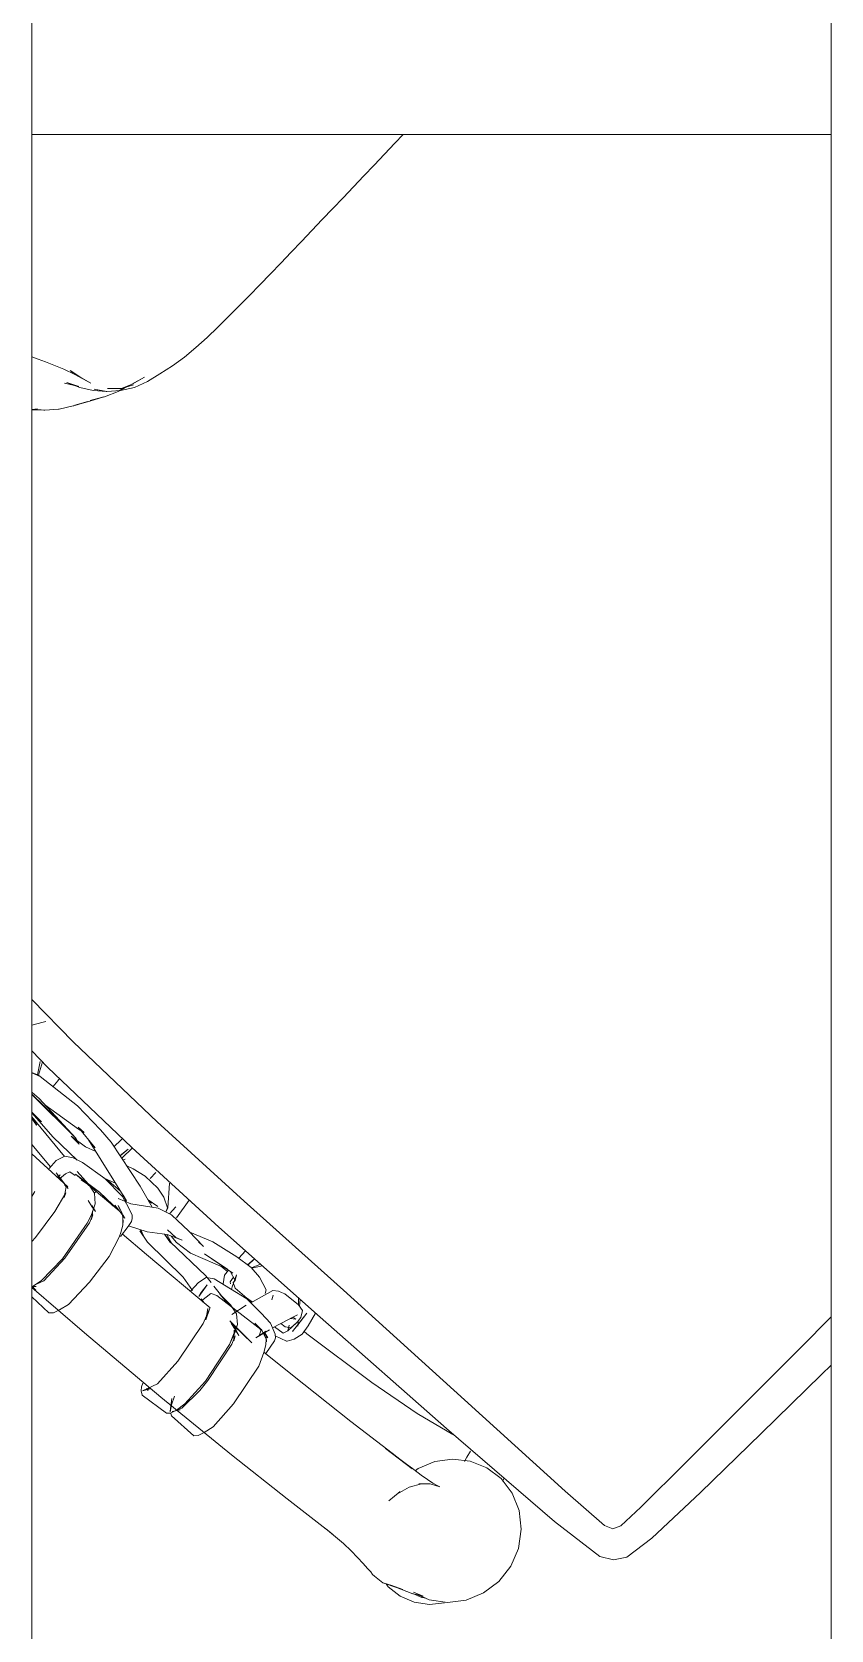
# Model space of a CAD drawing. Header units: millimetres. Extents: x -67152 to -48359, y -6192 to 21191.
# Drawn here: x -64432 to -64161, y 1836 to 2379 of the extents above; entities that cross this region are included whole.
import ezdxf

# ---------------------------------------------------------------- set-up
doc = ezdxf.new("R2010")
doc.units = ezdxf.units.MM
doc.layers.add('G-IMPT', color=8, linetype='Continuous', lineweight=9)
doc.layers.add('I-FURN', color=30, linetype='Continuous', lineweight=9)

# ---------------------------------------------------------------- blocks, each defined once
blk = doc.blocks.new('PM_001 - PM_001-3564975-Nivel 1 Oficinas')
at = {"layer": 'I-FURN'}
for p, q in [((935.71, -1900), (935.71, 400)), ((1207.14, 400), (1207.14, -1900)), ((1207.14, -1400), (935.71, -1400))]:
    blk.add_line(p, q, dxfattribs=at)
blk = doc.blocks.new('S_009 - SILLON_ICV__DWG-V26-Nivel 1 Oficinas')
at = {"layer": 'G-IMPT'}
for p, q in [((127.63, 70.75), (126.68, 68.68)), ((125.48, 66.35), (123.84, 62.46)), ((126.68, 68.68), (125.48, 66.35)), ((121.52, 56.2), (122.85, 60.17)), ((122.85, 60.17), (123.84, 62.46)), ((119.8, 50.3), (121.52, 56.2)), ((120.84, 54.14), (121.72, 58.31)), ((121.53, 57), (121.72, 58.31)), ((123.43, 51.92), (125.38, 56.24)), ((126.08, 56.6), (123.54, 52.4)), ((123.54, 52.4), (125.38, 56.24)), ((126.08, 56.6), (123.6, 52.62)), ((137.27, 54.87), (133.78, 51.83)), ((137.55, 55.18), (137.27, 54.87)), ((137.55, 55.18), (140.13, 58.25)), ((138.09, 55.84), (140.13, 58.25)), ((138.09, 55.84), (140.37, 58.01)), ((138.76, 57.01), (140.26, 58.12)), ((138.76, 57.01), (140.35, 58.03)), ((119.8, 50.3), (120.84, 54.14)), ((123.43, 51.92), (120.98, 48.01)), ((128.92, 48.94), (124.65, 46.36)), ((124.87, 46.63), (129.27, 48.94)), ((124.87, 46.63), (128.92, 48.94)), ((129.54, 49.12), (129.27, 48.94)), ((129.54, 49.12), (133.56, 51.68)), ((133.56, 51.68), (133.78, 51.83)), ((117.04, 45.09), (113.68, 41.69)), ((114.42, 41.36), (118, 44.49)), ((115.2, 41.77), (119.78, 43.73)), ((118, 44.49), (120.43, 48.09)), ((118, 44.49), (120.98, 48.01)), ((118.1, 44.64), (118, 44.49)), ((118.1, 44.64), (120.43, 48.09)), ((124.06, 46.29), (119.78, 43.73)), ((124.06, 46.29), (120, 43.89)), ((124.4, 46.24), (120, 43.89)), ((124.4, 46.24), (124.65, 46.36)), ((110.25, 40.23), (105.43, 38.83)), ((105.43, 38.83), (110.07, 40.18)), ((110.32, 38.84), (105.78, 37.16)), ((114.02, 41.86), (109.95, 39.65)), ((109.95, 39.65), (113.68, 41.69)), ((114.02, 41.86), (110.07, 40.18)), ((114.42, 41.36), (110.32, 38.84)), ((110.39, 40.29), (114.96, 41.78)), ((110.39, 40.29), (115.2, 41.77)), ((-10.91, 34.98), (-15, 35.1)), ((-0.69, 34.69), (-10.91, 34.98)), ((-0.69, 34.69), (4.42, 34.56)), ((4.42, 34.56), (9.53, 34.42)), ((9.53, 34.42), (14.65, 34.29)), ((19.76, 34.17), (14.65, 34.29)), ((19.76, 34.17), (24.87, 34.04)), ((29.98, 33.91), (24.87, 34.04)), ((35.09, 33.77), (29.98, 33.91)), ((35.09, 33.77), (40.19, 33.63)), ((45.3, 33.52), (40.19, 33.63)), ((50.41, 33.42), (45.3, 33.52)), ((50.41, 33.42), (55.52, 33.34)), ((55.52, 33.34), (60.63, 33.28)), ((60.63, 33.28), (65.74, 33.24)), ((65.74, 33.24), (70.85, 33.24)), ((75.96, 33.31), (70.7, 33.27)), ((75.8, 33.29), (70.7, 33.27)), ((75.96, 33.31), (70.85, 33.24)), ((75.8, 33.29), (80.91, 33.39)), ((86, 33.6), (80.91, 33.39)), ((86, 33.6), (91.06, 34.05)), ((91.06, 34.05), (96.06, 34.88)), ((100.98, 35.97), (96.06, 34.88)), ((105.78, 37.16), (100.98, 35.97)), ((282, -83.62), (282.33, -103.88)), ((284.8, -91.84), (284.04, -92.28)), ((284.8, -91.84), (288.22, -89.84)), ((294.53, -103.61), (294.37, -95.99)), ((298.68, -103.42), (294.48, -101.2)), ((294.48, -101.2), (298.69, -103.4)), ((298.83, -103.08), (294.95, -100.54)), ((299.58, -101.2), (298.6, -104.13)), ((299.66, -101.28), (298.6, -104.13)), ((299.58, -101.2), (298.7, -103.39)), ((281.33, -143.15), (282.33, -103.88)), ((294.53, -103.61), (293.67, -143.19)), ((296.69, -120.11), (298.6, -104.13)), ((298.7, -103.39), (298.6, -104.13)), ((304.11, -109.22), (304.41, -106.04)), ((304.81, -106.43), (304.66, -117.39)), ((304.86, -127.53), (304.83, -106.45)), ((295.3, -109.42), (294.41, -109.23)), ((297.95, -109.64), (295.3, -109.42)), ((301.98, -125.94), (304.22, -112.05)), ((304.11, -109.22), (304.86, -127.53)), ((309.14, -115.35), (309.18, -110.81)), ((309.14, -115.35), (309.23, -110.85)), ((310.01, -121.8), (309.3, -110.92)), ((310.23, -111.85), (311.94, -129.14)), ((311.1, -114.99), (310.43, -112.06)), ((310.64, -112.26), (311.15, -114.98)), ((304.86, -127.53), (304.66, -117.39)), ((316.9, -118.52), (317.42, -124.8)), ((296.69, -120.11), (296.91, -131.43)), ((309.75, -133.11), (310.01, -121.8)), ((317.42, -124.8), (317.77, -128.1)), ((319.13, -120.75), (318.39, -137.31)), ((301.67, -125.43), (301.48, -128.19)), ((301.98, -125.94), (301.48, -128.19)), ((301.67, -125.43), (302.51, -134.5)), ((305.42, -125.9), (304.55, -131.93)), ((304.86, -127.53), (305.47, -129.79)), ((305.42, -125.9), (305.47, -129.79)), ((310.26, -131.59), (311.79, -129.19)), ((314.93, -128.11), (311.79, -129.19)), ((318.52, -128.46), (314.93, -128.11)), ((296.91, -131.43), (297.29, -136.9)), ((307.74, -154.75), (302.14, -130.98)), ((302.51, -134.5), (302.14, -130.98)), ((303.22, -135.54), (304.55, -131.93)), ((307.59, -144.19), (309.13, -134.94)), ((310.26, -131.59), (309.13, -134.94)), ((313.97, -136.35), (314.39, -134.13)), ((315.87, -133.53), (314.39, -134.13)), ((318.5, -133.34), (315.87, -133.53)), ((318.6, -132.67), (317.39, -132.58)), ((317.39, -132.58), (317.69, -132.63)), ((318.78, -137.73), (317.85, -131.14)), ((318.19, -132.13), (318.27, -132.91)), ((318.47, -134.85), (318.27, -133.65)), ((318.28, -132.95), (318.45, -134.61)), ((318.55, -135.56), (318.78, -137.73)), ((327.51, -130.49), (329.41, -131.03)), ((294.48, -138.76), (293.84, -138.83)), ((294.48, -138.76), (297.65, -138.69)), ((300.87, -154.47), (297.29, -136.9)), ((311.87, -155.45), (313.55, -136.04)), ((312.12, -146.19), (313.55, -136.04)), ((312.12, -146.19), (313.51, -138.81)), ((312.52, -135.79), (312.8, -141.56)), ((318.81, -136.9), (318.65, -135.94)), ((318.81, -136.9), (321.94, -138.98)), ((327.54, -140.1), (320.39, -138.28)), ((321.94, -138.98), (320.39, -138.28)), ((338.39, -141.74), (327.54, -140.1)), ((279.47, -183.06), (281.33, -143.15)), ((293.67, -143.19), (291.9, -183.26)), ((298.4, -143.38), (293.66, -143.41)), ((294.85, -142.72), (298.39, -142.33)), ((294.85, -142.72), (298.42, -142.45)), ((298.75, -144.09), (297.97, -144.4)), ((299.23, -146.42), (298.43, -148.62)), ((306.11, -147.82), (307.65, -143.84)), ((306.84, -150.92), (307.29, -144.77)), ((307.63, -152.79), (307.59, -144.19)), ((312.12, -146.19), (311.87, -155.45)), ((312.12, -146.19), (312.19, -152.65)), ((312.57, -145.72), (312.93, -145.26)), ((313.58, -145.23), (312.8, -141.56)), ((313.64, -145.08), (312.93, -145.26)), ((315.92, -147.92), (313.58, -145.23)), ((316.87, -145.43), (317.39, -147.72)), ((338.39, -141.74), (340.15, -141.77)), ((297.28, -153.29), (298.43, -148.62)), ((315.92, -147.92), (318.23, -149.07)), ((317.13, -147.54), (317.71, -149.84)), ((317.71, -149.84), (317.39, -147.72)), ((319.71, -149.79), (318.23, -149.07)), ((318.42, -149.06), (318.94, -149.68)), ((318.94, -149.68), (320.71, -150.8)), ((321.95, -151.13), (319.18, -150.02)), ((320.71, -150.8), (319.18, -150.02)), ((322.55, -150.67), (319.71, -149.79)), ((321.95, -151.13), (336.35, -153.69)), ((337.01, -153.24), (322.55, -150.67)), ((296.62, -155.05), (293.86, -155.04)), ((297.14, -159.28), (297.28, -153.29)), ((300.87, -154.47), (303.06, -162.45)), ((307.39, -156.43), (301.84, -164.15)), ((307.74, -154.75), (307.16, -152.52)), ((307.98, -155.03), (307.16, -152.52)), ((309.17, -152.14), (307.39, -156.43)), ((307.63, -152.79), (308.84, -156.83)), ((307.88, -154.45), (308, -154.37)), ((308.84, -156.83), (309.73, -159.54)), ((311.7, -156.61), (310.82, -153.81)), ((311.35, -155.38), (310.82, -153.81)), ((311.77, -155.09), (311.54, -152.96)), ((311.7, -156.61), (312.46, -157.79)), ((312.13, -157.36), (311.77, -155.09)), ((312.25, -158.52), (311.91, -157.33)), ((312.13, -157.36), (314.38, -159.69)), ((312.24, -157.36), (312.25, -158.52)), ((336.35, -153.69), (346.78, -154.05)), ((337.01, -153.24), (347.37, -153.45)), ((349.36, -153.1), (346.78, -154.05)), ((350.83, -152.77), (347.37, -153.45)), ((349.51, -176.32), (351.2, -152.82)), ((349.98, -153.62), (350.97, -152.71)), ((349.98, -153.62), (351.17, -152.79)), ((350.94, -154.38), (350.97, -152.72)), ((353.45, -155.07), (353.3, -163.05)), ((293.18, -160.85), (299.49, -166.34)), ((297.87, -162.8), (297.14, -159.28)), ((297.87, -162.8), (299.57, -166.23)), ((302.29, -159.65), (301.55, -163.61)), ((302.31, -159.72), (301.55, -163.61)), ((302.39, -160.02), (302.19, -161.4)), ((302.2, -160.3), (302.19, -161.4)), ((310.58, -160.4), (309.73, -159.54)), ((310.26, -167.16), (313.21, -161.19)), ((310.58, -160.4), (311.46, -160.91)), ((313.52, -161.29), (311.46, -160.91)), ((312.46, -157.79), (313.64, -159.14)), ((312.81, -158.06), (313.64, -159.14)), ((313.52, -161.29), (317.68, -161.89)), ((316.71, -160.99), (314.38, -159.69)), ((315.86, -172.44), (316.67, -161.65)), ((318.18, -161.76), (316.71, -160.99)), ((318.18, -161.76), (325.26, -163.94)), ((300.5, -168.19), (297.23, -168.03)), ((297.23, -168.03), (300.5, -168.19)), ((299.49, -166.34), (300.93, -166.9)), ((299.57, -166.23), (300.94, -166.87)), ((300.28, -168.85), (301.84, -164.15)), ((310.26, -167.16), (306.02, -172.66)), ((311.27, -165.13), (312.06, -167.47)), ((312.06, -167.47), (311.29, -165.1)), ((312.57, -169.71), (311.78, -165.16)), ((336.15, -165.46), (325.26, -163.94)), ((336.15, -165.46), (346.54, -165.75)), ((349.94, -164.85), (346.54, -165.75)), ((349.94, -164.85), (352.17, -164.1)), ((352.17, -164.1), (353.3, -163.05)), ((299.77, -170.86), (292.5, -169.65)), ((299.98, -177.02), (300.28, -168.85)), ((303.82, -177.54), (306.02, -172.66)), ((304.71, -175.42), (304.85, -171.6)), ((306.1, -172.49), (307.19, -176.1)), ((307.05, -175.06), (306.57, -171.99)), ((307.21, -175.4), (306.59, -171.92)), ((312.57, -169.71), (312.46, -186.71)), ((313.37, -200.56), (315.86, -172.44)), ((300, -177.45), (296.75, -185.33)), ((299.98, -177.02), (300.21, -184.23)), ((304.71, -175.42), (303.82, -177.54)), ((304.93, -182.64), (305.65, -176.76)), ((305.65, -176.76), (305.46, -173.93)), ((306.65, -191.83), (307.05, -175.06)), ((349.51, -176.32), (346.59, -210.15)), ((277.05, -228.33), (279.47, -183.06)), ((289.19, -229.18), (291.9, -183.26)), ((299.87, -195.35), (304.93, -182.64)), ((300.32, -181.89), (300.21, -184.23)), ((296.75, -185.33), (294.64, -194.73)), ((299.57, -197.71), (301.73, -186.15)), ((301.73, -186.15), (299.87, -195.35)), ((312.46, -186.71), (313.35, -192.13)), ((291.18, -195.36), (294.53, -195.47)), ((293.77, -200.64), (294.64, -194.73)), ((300.44, -195.96), (300.75, -193.13)), ((302.36, -207.13), (305.37, -194.49)), ((305.37, -194.49), (307.07, -192.3)), ((306.65, -191.83), (307, -194.64)), ((310.02, -191.65), (307.07, -192.3)), ((311.79, -194.71), (308.51, -194.26)), ((308.51, -194.26), (313.27, -195.08)), ((313.89, -191.79), (310.02, -191.65)), ((311.79, -194.71), (313.27, -195.08)), ((290.78, -202.14), (293.79, -200.83)), ((294.05, -199.22), (290.94, -199.43)), ((294.03, -199.32), (290.94, -199.43)), ((293.77, -200.64), (294.07, -205.06)), ((303.02, -200.78), (299.1, -198.92)), ((299.1, -198.92), (300.79, -199.95)), ((299.71, -196.58), (300.79, -199.95)), ((301.99, -196.17), (299.91, -195.89)), ((300.3, -198.8), (302.26, -199.09)), ((300.78, -199.95), (301.75, -199.97)), ((302.58, -201.8), (301.75, -199.97)), ((304.47, -197.89), (301.99, -196.17)), ((302.68, -199.72), (302.26, -199.09)), ((303.76, -201.26), (303.02, -200.78)), ((306.34, -218.49), (308.72, -199.18)), ((307.2, -196.22), (308.18, -203.98)), ((307.74, -204.67), (307.73, -199.58)), ((308.18, -203.98), (307.73, -199.58)), ((308.72, -199.18), (309.64, -197.3)), ((313.7, -196.76), (309.77, -197.28)), ((313.35, -196.19), (313.57, -197.95)), ((313.63, -197.54), (313.51, -196.79)), ((317.23, -202.35), (313.52, -200.5)), ((313.52, -200.5), (318.76, -202.62)), ((317.23, -202.35), (314.07, -200.19)), ((293.8, -201.04), (290.74, -202.88)), ((295.58, -209.65), (294.07, -205.06)), ((302.03, -209.14), (302.58, -201.8)), ((308.44, -208.34), (307.74, -204.67)), ((318.76, -202.62), (333.85, -205.61)), ((344.22, -206.13), (333.85, -205.61)), ((349.55, -204.22), (344.22, -206.13)), ((347.24, -205.62), (349.55, -204.22)), ((347.24, -205.62), (348.2, -204.66)), ((347.6, -202.43), (348.74, -203.02)), ((348.2, -204.66), (348.07, -205.49)), ((349.83, -203.95), (348.74, -203.02)), ((350.68, -205.22), (349.13, -215.34)), ((350.68, -205.22), (349.83, -203.95)), ((292.9, -212.94), (294.08, -211.47)), ((294.08, -211.47), (302.35, -209.05)), ((296.72, -210.33), (295.58, -209.65)), ((301.87, -209.19), (302.2, -206.93)), ((302.31, -214.09), (302.36, -207.13)), ((309.76, -207.37), (304, -208.56)), ((310.81, -211.09), (308.44, -208.34)), ((310.81, -211.09), (313.14, -212.3)), ((310.81, -211.09), (312.51, -211.96)), ((310.81, -211.09), (317.48, -214.04)), ((311.67, -208.4), (311.7, -218.93)), ((311.67, -208.4), (311.82, -210.63)), ((311.7, -218.93), (311.82, -210.63)), ((311.89, -209.27), (313.12, -214.11)), ((313.12, -214.11), (311.95, -210.76)), ((312.97, -211.7), (315.57, -214.11)), ((346.59, -210.15), (343.52, -240.98)), ((292.03, -215.09), (291.39, -221.04)), ((292.03, -215.09), (292.45, -214)), ((292.9, -212.94), (292.45, -214)), ((295.14, -212.7), (296.64, -213.44)), ((302.5, -218.73), (302.31, -214.09)), ((306.34, -218.49), (306.27, -215)), ((306.27, -215), (306.44, -218.02)), ((312.51, -211.96), (317.48, -214.04)), ((313.14, -212.3), (317.48, -214.04)), ((316.86, -214.48), (314.06, -213.28)), ((314.06, -213.28), (315.57, -214.11)), ((316.86, -214.48), (331.38, -217.47)), ((332.06, -217.04), (317.48, -214.04)), ((342.49, -217.58), (332.06, -217.04)), ((345.99, -217.02), (342.49, -217.58)), ((345.95, -214.56), (343.18, -213.21)), ((344.26, -217.9), (346, -217.03)), ((347.77, -215.76), (344.28, -213.11)), ((345.06, -217.84), (347.35, -216.35)), ((345.06, -217.84), (346.04, -216.98)), ((345.95, -214.56), (347.89, -215.89)), ((345.99, -217.02), (348.11, -216.35)), ((348.58, -217.18), (348.03, -227.37)), ((348.11, -216.35), (349.13, -215.34)), ((348.58, -217.18), (348.19, -216.44)), ((289.72, -220.13), (291.48, -221.61)), ((291.36, -221.06), (289.76, -219.44)), ((291.39, -221.04), (291.78, -223.35)), ((293.98, -223.23), (303.17, -220.37)), ((293.98, -223.23), (296.7, -222.35)), ((295.53, -223.84), (296.7, -222.35)), ((295.53, -223.84), (295.74, -222.67)), ((299.84, -223.16), (300.11, -221.3)), ((302.49, -220.57), (301.92, -224.18)), ((302.5, -218.73), (304.05, -222.51)), ((304.84, -223.4), (304.05, -222.51)), ((304.34, -220.05), (309.53, -218.72)), ((305.61, -219.52), (309.53, -218.72)), ((306.11, -217.96), (306.27, -218.13)), ((306.11, -217.96), (306.36, -218.03)), ((306.2, -219.76), (306.63, -221.58)), ((307.33, -221.5), (306.27, -218.13)), ((306.36, -218.03), (308.24, -219.05)), ((306.51, -219.45), (306.63, -221.58)), ((306.53, -219.44), (306.9, -220.15)), ((306.8, -220.86), (308, -222.23)), ((307.33, -221.5), (308.84, -222.79)), ((335.63, -217.94), (331.38, -217.47)), ((344.26, -217.9), (335.63, -217.94)), ((289.31, -227.07), (294.12, -228.43)), ((296.9, -225.72), (291.4, -225.01)), ((291.4, -225.01), (299.23, -225.98)), ((293.88, -224.61), (291.78, -223.35)), ((293.88, -224.61), (295.76, -224.88)), ((295.31, -224.81), (296.74, -226.01)), ((295.76, -224.88), (300.18, -224.74)), ((296.57, -224.9), (298.75, -224.78)), ((296.9, -225.72), (298.86, -225.97)), ((298.53, -223.74), (300.18, -224.74)), ((299.84, -223.16), (298.78, -224.75)), ((299.23, -225.98), (298.86, -225.97)), ((301.92, -224.18), (300.18, -224.74)), ((300.68, -228.28), (302.78, -227.07)), ((302.97, -226.91), (302.78, -227.07)), ((304.44, -222.95), (302.97, -226.91)), ((304.84, -223.4), (305.74, -223.93)), ((310.96, -224.92), (305.74, -223.93)), ((311.18, -224.15), (308.84, -222.79)), ((311.05, -224.07), (309.78, -236.52)), ((311.18, -224.15), (315.65, -226.2)), ((330.76, -229.21), (315.65, -226.2)), ((348.03, -227.37), (346.91, -228.37)), ((274.35, -283.69), (277.05, -228.33)), ((285.54, -286.34), (289.19, -229.18)), ((296.31, -230.03), (292.46, -257.37)), ((294.12, -228.43), (297.59, -228.97)), ((296.31, -230.03), (296.46, -228.79)), ((297.59, -228.97), (300.68, -228.28)), ((330.76, -229.21), (341.22, -229.83)), ((344.68, -229.04), (341.22, -229.83)), ((346.91, -228.37), (344.68, -229.04)), ((309.78, -236.52), (306.84, -261.58)), ((340.71, -264.91), (343.52, -240.98)), ((289.03, -275.69), (292.46, -257.37)), ((304.57, -279.2), (306.84, -261.58)), ((338.33, -284.13), (340.71, -264.91)), ((289.03, -275.69), (285.41, -289.26)), ((303.45, -287.72), (304.97, -276.46)), ((303.85, -284.67), (304.97, -276.46)), ((303.45, -287.72), (304.57, -279.2)), ((338.67, -281.22), (337.92, -289.17)), ((338.33, -284.13), (338.67, -281.22)), ((272.07, -329.87), (274.35, -283.69)), ((285.54, -286.34), (281.98, -334.62)), ((303.85, -284.67), (303.31, -288.32)), ((291.43, -295.11), (296.29, -291.46)), ((296.29, -291.46), (301.96, -289.11)), ((303.21, -288.92), (301.96, -289.11)), ((302.34, -294.03), (302.81, -291.42)), ((305.5, -293), (302.76, -295.64)), ((303.31, -288.32), (302.81, -291.42)), ((308.59, -291.46), (304.86, -293.54)), ((304.86, -293.54), (305.5, -293)), ((308.59, -291.46), (313.03, -290.17)), ((316.8, -289.9), (311.84, -290.37)), ((313.03, -290.17), (311.84, -290.37)), ((337.92, -289.17), (337.87, -292.77)), ((337.94, -296), (337.87, -292.77)), ((285.23, -297.47), (287.59, -298.13)), ((287.59, -298.13), (289.14, -298.56)), ((291.43, -295.11), (287.67, -299.84)), ((302.76, -295.64), (301.15, -298.75)), ((301.5, -297.76), (301.15, -298.75)), ((301.5, -297.76), (301.9, -296.16)), ((301.9, -296.16), (302.34, -294.03)), ((337.94, -296), (338.05, -298.77)), ((285.28, -305.41), (287.67, -299.84)), ((338.11, -300.98), (338.05, -298.77)), ((338.2, -302.61), (338.11, -300.98)), ((338.2, -302.61), (338.38, -303.64)), ((338.38, -303.64), (338.34, -304.44)), ((285.28, -305.41), (284.44, -311.47)), ((334.74, -314.44), (337.3, -309.26)), ((335.54, -312.83), (337.87, -308.11)), ((335.54, -312.83), (337.3, -309.26)), ((337.3, -309.26), (337.87, -308.11)), ((337.35, -309.1), (337.55, -310.34)), ((337.87, -308.11), (338.34, -304.44)), ((283.68, -312.09), (284.77, -312.39)), ((284.44, -311.47), (285.3, -317.63)), ((335.98, -311.91), (333.36, -317.91)), ((334.74, -314.44), (336.55, -310.56)), ((336.55, -310.56), (335.98, -311.91)), ((337.55, -310.34), (336.95, -315.48)), ((285.3, -317.63), (287.78, -323.46)), ((330.89, -323.28), (332.32, -319.52)), ((331.44, -321.05), (332.77, -317.71)), ((331.44, -321.05), (332.34, -319.54)), ((335.05, -320.31), (331.95, -324.49)), ((333.32, -317.87), (332.1, -321.05)), ((333.32, -317.87), (332.34, -320.43)), ((333.32, -317.87), (332.34, -320.43)), ((333.36, -317.91), (332.34, -319.54)), ((335.05, -320.31), (336.95, -315.48)), ((291.81, -328.5), (287.78, -323.46)), ((327.12, -328.34), (330.89, -323.28)), ((327.88, -327.75), (331.95, -324.49)), ((331.34, -322.09), (331.67, -321.65)), ((331.67, -321.65), (332.1, -321.05)), ((272.07, -329.87), (270.94, -347.61)), ((291.81, -328.5), (297.05, -332.41)), ((327.12, -328.34), (322.1, -332.26)), ((281.98, -334.62), (279.54, -353.92)), ((297.05, -332.41), (303.16, -334.82)), ((303.16, -334.82), (309.68, -335.64)), ((309.68, -335.64), (316.14, -334.74)), ((316.14, -334.74), (322.1, -332.26)), ((166.38, -351.86), (181.13, -351.92)), ((208.7, -351.92), (181.13, -351.92)), ((236.28, -351.99), (208.7, -351.92)), ((257.77, -351.92), (236.28, -351.99)), ((267.12, -351.59), (257.77, -351.92)), ((267.12, -351.59), (269.71, -350.36)), ((269.71, -350.36), (270.94, -347.61)), ((277.01, -357.97), (273.17, -360.52)), ((277.01, -357.97), (279.54, -353.92)), ((177.98, -363.45), (182.47, -363.42)), ((211.2, -363.05), (182.47, -363.42)), ((239.94, -362.69), (211.2, -363.05)), ((262.61, -361.96), (239.94, -362.69)), ((262.61, -361.96), (273.17, -360.52))]:
    blk.add_line(p, q, dxfattribs=at)
blk = doc.blocks.new('S_009 - S_009-3572244-Nivel 1 Oficinas')
at = {"extrusion": (0, 0, -1), "zscale": -1, "rotation": 180}
blk.add_blockref('S_009 - SILLON_ICV__DWG-V26-Nivel 1 Oficinas', (0, 360), dxfattribs=at)

msp = doc.modelspace()

# ---------------------------------------------------------------- block references
at = {"layer": 'I-FURN'}
for name, p, rotation in [('PM_001 - PM_001-3564975-Nivel 1 Oficinas', (-63225.04, 944.53), 180), ('S_009 - S_009-3572244-Nivel 1 Oficinas', (-64546.46, 2563.66), 225)]:
    msp.add_blockref(name, p, dxfattribs=dict(at, rotation=rotation))

doc.saveas('drawing.dxf')
